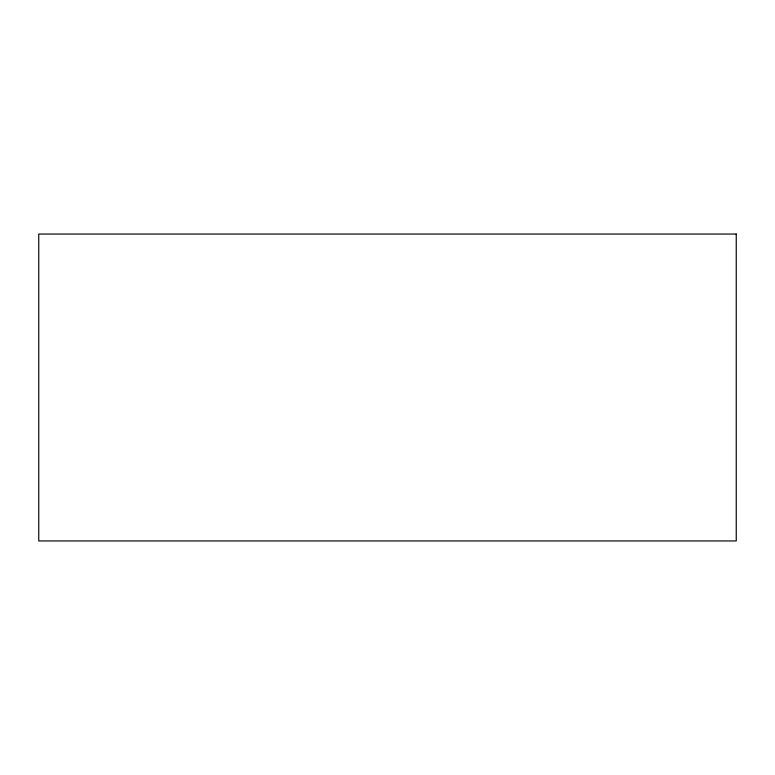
<?xml version="1.0" encoding="UTF-8"?>
<svg xmlns="http://www.w3.org/2000/svg" width="775" height="775" viewBox="0 0 775 775"><rect width="100%" height="100%" fill="white"/><g stroke="black" fill="none" stroke-linecap="round" stroke-linejoin="round"><path stroke-width="1.16" d="M736.25 234.05L38.75 234.05L38.75 540.95L736.25 540.95L736.25 234.05"/></g></svg>
